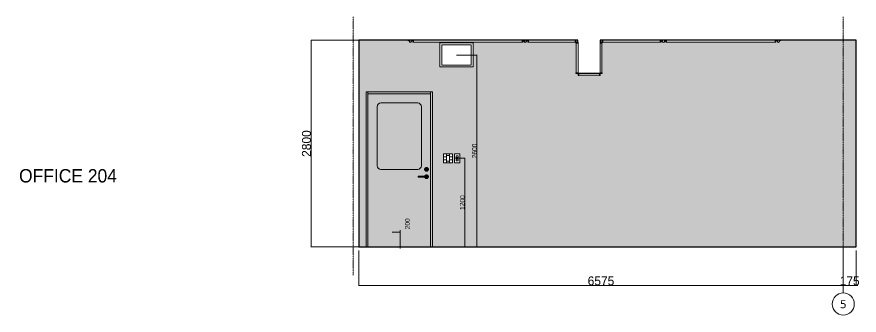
# Model space of a CAD drawing. Header units: millimetres. Extents: x -376000 to 292178, y -193032 to 188048.
# Drawn here: x -193374 to -181942, y -162232 to -158190 of the extents above; entities that cross this region are included whole.
import ezdxf

# ---------------------------------------------------------------- set-up
doc = ezdxf.new("R2010")
doc.units = ezdxf.units.MM
doc.header["$PDMODE"] = 1
doc.header["$PDSIZE"] = -2
doc.linetypes.add('ラインタイプ-6', pattern=[5.291531, 3.175, -1.058062, 0.352704, -0.705764])
for name, color, linetype, lineweight, true_color in [('02_0.25', 1, 'Continuous', 25, 0xff0000), ('04_0.10', 7, 'Continuous', 9, 0x0099ff), ('06一点鎖線', 7, 'ラインタイプ-6', 9, 0x9999ff)]:
    doc.layers.add(name, color=color, linetype=linetype, lineweight=lineweight, true_color=true_color)
for name, color, linetype, lineweight in [('07_文字・記号', 7, 'Continuous', 9), ('_平面図（新設） (2D)', 7, 'Continuous', 5), ('寸法', 7, 'Continuous', 5)]:
    doc.layers.add(name, color=color, linetype=linetype, lineweight=lineweight)
doc.styles.add('Hiragino Kaku Gothic Pro W3', font='', dxfattribs={"bigfont": 'Hiragino Kaku Gothic Pro W3'})
doc.styles.add('Hiragino Sans W3', font='', dxfattribs={"bigfont": 'Hiragino Sans W3'})
doc.styles.add('Yu Gothic UI Semilight', font='Yu Gothic UI Semilight.ttf')
doc.styles.add('ＭＳ Ｐゴシック', font='MS PGothic.ttf')
doc.styles.get('Hiragino Kaku Gothic Pro W3').set_extended_font_data('Hiragino Kaku Gothic Pro W3')
doc.styles.get('Hiragino Sans W3').set_extended_font_data('Hiragino Sans W3')
doc.dimstyles.new('建具表寸法', dxfattribs={"dimtxt": 161.781684, "dimasz": 0.199988, "dimexe": 0, "dimexo": 0.3, "dimgap": 0.005, "dimtad": 1, "dimdsep": 46, "dimtxsty": 'Hiragino Sans W3', "dimblk": 'DOT', "dimblk1": 'DOT', "dimblk2": 'DOT', "dimcen": 0, "dimazin": 0, "dimtfac": 1, "dimtix": 1, "dimtmove": 0, "dimatfit": 0, "dimldrblk": 'VW_FILLEDARROW', "dimfxl": 1, "dimfrac": 2, "dimtolj": 1, "dimarcsym": 0})

# ---------------------------------------------------------------- blocks, each defined once
blk = doc.blocks.new('_Dot')
at = {"color": 0, "linetype": 'ByBlock', "lineweight": -2}
blk.add_line((-0.5, 0), (-1, 0), dxfattribs=at)
at = {"color": 0, "linetype": 'ByBlock', "const_width": 0.5}
blk.add_lwpolyline([(-0.25, 0, 1), (0.25, 0, 1)], format="xyb", close=True, dxfattribs=at)
blk = doc.blocks.new('*D1035')
at = {"layer": 'Defpoints', "color": 0}
for p in [(-188283, -161107), (-188170, -161107), (-188282, -161307)]:
    blk.add_point(p, dxfattribs=at)
at = {"layer": '寸法', "color": 0, "lineweight": -2}
for p, q in [((-188282, -161107), (-188170, -161107)), ((-188170, -161095), (-188170, -161083)), ((-188170, -161307), (-188170, -161107)), ((-188282, -161307), (-188170, -161307)), ((-188170, -161319), (-188170, -161331))]:
    blk.add_line(p, q, dxfattribs=at)
at = {"layer": '寸法', "color": 0, "lineweight": -2, "xscale": 11.999267578125, "yscale": 11.999267578125, "zscale": 11.999267578125}
for p, rotation in [((-188170, -161107), 270), ((-188170, -161307), 90)]:
    blk.add_blockref('_Dot', p, dxfattribs=dict(at, rotation=rotation))
at = {"layer": '寸法', "color": 0, "insert": (-188073, -160995), "char_height": 64.7, "attachment_point": 5, "rotation": 90, "style": 'Hiragino Kaku Gothic Pro W3'}
blk.add_mtext('\\A1;200', dxfattribs=at)
blk = doc.blocks.new('VW_FILLEDARROW')
at = {"color": 0, "linetype": 'Continuous', "lineweight": 5, "transparency": 16777216, "flags": 128}
blk.add_lwpolyline([(-161.33, 43.23), (0, 0), (-161.33, -43.23)], close=True, dxfattribs=at)
blk = doc.blocks.new('*D1036')
at = {"layer": 'Defpoints', "color": 0}
for p in [(-182158, -161357), (-181983, -161357), (-181983, -161832)]:
    blk.add_point(p, dxfattribs=at)
at = {"layer": '寸法', "color": 0, "lineweight": -2}
for p, q in [((-182158, -161357), (-182158, -161832)), ((-181983, -161357), (-181983, -161832)), ((-182170, -161832), (-182182, -161832)), ((-182158, -161832), (-181983, -161832)), ((-181971, -161832), (-181959, -161832))]:
    blk.add_line(p, q, dxfattribs=at)
at = {"layer": '寸法', "color": 0, "lineweight": -2, "xscale": 11.999267578125, "yscale": 11.999267578125, "zscale": 11.999267578125}
blk.add_blockref('_Dot', (-182158, -161832), dxfattribs=at)
at = {"layer": '寸法', "color": 0, "lineweight": -2, "xscale": 11.999267578125, "yscale": 11.999267578125, "zscale": 11.999267578125, "rotation": 180}
blk.add_blockref('_Dot', (-181983, -161832), dxfattribs=at)
at = {"layer": '寸法', "color": 0, "insert": (-182071, -161770), "char_height": 121.3, "attachment_point": 5, "style": 'Hiragino Kaku Gothic Pro W3'}
blk.add_mtext('\\A1;175', dxfattribs=at)
blk = doc.blocks.new('*D1037')
at = {"layer": 'Defpoints', "color": 0}
for p in [(-188733, -161357), (-182158, -161357), (-182158, -161832)]:
    blk.add_point(p, dxfattribs=at)
at = {"layer": '寸法', "color": 0, "lineweight": -2}
for p, q in [((-188733, -161357), (-188733, -161832)), ((-182158, -161357), (-182158, -161832)), ((-188721, -161832), (-182170, -161832))]:
    blk.add_line(p, q, dxfattribs=at)
at = {"layer": '寸法', "color": 0, "lineweight": -2, "xscale": 11.999267578125, "yscale": 11.999267578125, "zscale": 11.999267578125, "rotation": 180}
blk.add_blockref('_Dot', (-188733, -161832), dxfattribs=at)
at = {"layer": '寸法', "color": 0, "lineweight": -2, "xscale": 11.999267578125, "yscale": 11.999267578125, "zscale": 11.999267578125}
blk.add_blockref('_Dot', (-182158, -161832), dxfattribs=at)
at = {"layer": '寸法', "color": 0, "insert": (-185446, -161769), "char_height": 121.3, "attachment_point": 5, "style": 'Hiragino Kaku Gothic Pro W3'}
blk.add_mtext('\\A1;6575', dxfattribs=at)
blk = doc.blocks.new('*D1038')
at = {"layer": 'Defpoints', "color": 0}
for p in [(-189380, -158507), (-188383, -158507), (-188383, -161307)]:
    blk.add_point(p, dxfattribs=at)
at = {"layer": '寸法', "color": 0, "lineweight": -2}
for p, q in [((-188383, -158507), (-189380, -158507)), ((-189380, -161295), (-189380, -158519)), ((-188383, -161307), (-189380, -161307))]:
    blk.add_line(p, q, dxfattribs=at)
at = {"layer": '寸法', "color": 0, "lineweight": -2, "xscale": 11.999267578125, "yscale": 11.999267578125, "zscale": 11.999267578125}
for p, rotation in [((-189380, -158507), 90), ((-189380, -161307), 270)]:
    blk.add_blockref('_Dot', p, dxfattribs=dict(at, rotation=rotation))
at = {"layer": '寸法', "color": 0, "insert": (-189443, -159907), "char_height": 121.3, "attachment_point": 5, "rotation": 90, "style": 'Hiragino Kaku Gothic Pro W3'}
blk.add_mtext('\\A1;2800', dxfattribs=at)
blk = doc.blocks.new('グループ-576')
at = {"layer": '04_0.10', "linetype": 'Continuous', "lineweight": 0, "true_color": 0xf8f8ef}
blk.add_hatch(color=7, dxfattribs=at).paths.add_polyline_path([(-432, 975), (418, 975), (418, -1100), (-432, -1100)])
at = {"layer": '04_0.10', "linetype": 'Continuous', "lineweight": 0, "true_color": 0xd9e6cf}
h = blk.add_hatch(color=254, dxfattribs=at)
edge = h.paths.add_edge_path()
edge.add_arc((243, 0), 50, 270, 360, ccw=False)
edge.add_line((243, -50), (-257, -50))
edge.add_arc((-257, 0), 50, 180, 270, ccw=False)
edge.add_line((-307, 0), (-307, 800))
edge.add_arc((-257, 800), 50, 90, 180, ccw=False)
edge.add_line((-257, 850), (243, 850))
edge.add_arc((243, 800), 50, 0, 90, ccw=False)
edge.add_line((293, 800), (293, 0))
at = {"layer": '04_0.10', "linetype": 'Continuous', "lineweight": 0}
for points in [[(-389, -28), (-388, -28), (-386, -27), (-385, -26), (-383, -26), (-382, -25), (-380, -25), (-378, -25), (-377, -25), (-375, -25), (-373, -25), (-372, -25), (-370, -26), (-369, -26), (-367, -27), (-366, -28), (-364, -28), (-363, -29), (-361, -30), (-360, -31), (-359, -32), (-358, -33), (-357, -35), (-356, -36), (-355, -38), (-354, -39), (-353, -40), (-353, -42), (-352, -44), (-352, -45), (-352, -47), (-352, -48), (-351, -50), (-352, -52), (-352, -53), (-352, -55), (-352, -56), (-353, -58), (-353, -60), (-354, -61), (-355, -63), (-356, -64), (-357, -65), (-358, -67), (-359, -68), (-360, -69), (-361, -70), (-363, -71), (-364, -72), (-366, -72), (-367, -73), (-369, -74), (-370, -74), (-372, -75), (-373, -75), (-375, -75), (-377, -75), (-378, -75), (-380, -75), (-382, -75), (-383, -74), (-385, -74), (-386, -73), (-388, -72), (-389, -72), (-391, -71), (-392, -70), (-393, -69), (-395, -68), (-396, -67), (-397, -65), (-398, -64), (-399, -63), (-399, -61), (-400, -60), (-401, -58), (-401, -56), (-402, -55), (-402, -53), (-402, -52), (-402, -50), (-402, -48), (-402, -47), (-402, -45), (-401, -44), (-401, -42), (-400, -40), (-399, -39), (-399, -38), (-398, -36), (-397, -35), (-396, -33), (-395, -32), (-393, -31), (-392, -30), (-391, -29)], [(-389, -128), (-388, -128), (-386, -127), (-385, -126), (-383, -126), (-382, -125), (-380, -125), (-378, -125), (-377, -125), (-375, -125), (-373, -125), (-372, -125), (-370, -126), (-369, -126), (-367, -127), (-366, -128), (-364, -128), (-363, -129), (-361, -130), (-360, -131), (-359, -132), (-358, -133), (-357, -135), (-356, -136), (-355, -137), (-354, -139), (-353, -140), (-353, -142), (-352, -144), (-352, -145), (-352, -147), (-352, -148), (-351, -150), (-352, -152), (-352, -153), (-352, -155), (-352, -156), (-353, -158), (-353, -160), (-354, -161), (-355, -162), (-356, -164), (-357, -165), (-358, -167), (-359, -168), (-360, -169), (-361, -170), (-363, -171), (-364, -172), (-366, -172), (-367, -173), (-369, -174), (-370, -174), (-372, -175), (-373, -175), (-375, -175), (-377, -175), (-378, -175), (-380, -175), (-382, -175), (-383, -174), (-385, -174), (-386, -173), (-388, -172), (-389, -172), (-391, -171), (-392, -170), (-393, -169), (-395, -168), (-396, -167), (-397, -165), (-398, -164), (-399, -162), (-399, -161), (-400, -160), (-401, -158), (-401, -156), (-402, -155), (-402, -153), (-402, -152), (-402, -150), (-402, -148), (-402, -147), (-402, -145), (-401, -144), (-401, -142), (-400, -140), (-399, -139), (-399, -137), (-398, -136), (-397, -135), (-396, -133), (-395, -132), (-393, -131), (-392, -130), (-391, -129)]]:
    blk.add_hatch(color=254, dxfattribs=at).paths.add_polyline_path(points)
h = blk.add_hatch(color=254, dxfattribs=at)
edge = h.paths.add_edge_path()
edge.add_arc((-384, -150), 7, 89.322, 270.678, ccw=False)
edge.add_line((-384, -143), (-264, -143))
edge.add_line((-264, -143), (-264, -157))
edge.add_line((-264, -157), (-384, -157))
at = {"layer": '04_0.10', "color": 7, "linetype": 'Continuous', "lineweight": 5, "flags": 128}
blk.add_lwpolyline([(-432, 975), (418, 975), (418, -1100), (-432, -1100)], close=True, dxfattribs=at)
at = {"layer": '04_0.10', "color": 251, "flags": 128}
for points in [[(-432, 975), (418, 975), (418, -1100), (-432, -1100)], [(-379, -38), (-374, -38), (-374, -63), (-379, -63)]]:
    blk.add_lwpolyline(points, close=True, dxfattribs=at)
for points in [[(293, 0, -0.414214), (243, -50), (-257, -50, -0.414214), (-307, 0), (-307, 800, -0.414214), (-257, 850), (243, 850, -0.414214), (293, 800)], [(-384, -157, -1.011905), (-384, -143), (-264, -143), (-264, -157)]]:
    blk.add_lwpolyline(points, format="xyb", close=True, dxfattribs=at)
at = {"layer": '04_0.10', "color": 251}
for points in [[(-389, -28), (-384, -25), (-370, -25), (-358, -32), (-351, -43), (-351, -57), (-358, -68), (-370, -75), (-384, -75), (-395, -68), (-402, -57), (-402, -43), (-395, -32), (-389, -28)], [(-389, -128), (-384, -125), (-370, -125), (-358, -132), (-351, -143), (-351, -157), (-358, -168), (-370, -175), (-384, -175), (-395, -168), (-402, -157), (-402, -143), (-395, -132), (-389, -128)]]:
    blk.add_open_spline(points, degree=2, dxfattribs=at)
blk = doc.blocks.new('グループ-577')
at = {"layer": '04_0.10', "color": 251}
blk.add_blockref('グループ-576', (0, 0), dxfattribs=at)
blk = doc.blocks.new('WD_900×2150_Wood')
at = {"layer": '04_0.10', "linetype": 'Continuous', "lineweight": 0, "true_color": 0xf8f8ef, "transparency": 33554687}
for points in [[(-457, 1000), (-432, 1000), (-432, -1100), (-457, -1100)], [(-432, 1000), (418, 1000), (418, 975), (-432, 975)], [(418, 1000), (443, 1000), (443, -1100), (418, -1100)]]:
    blk.add_hatch(color=7, dxfattribs=at).paths.add_polyline_path(points)
at = {"layer": '04_0.10', "color": 7, "linetype": 'Continuous', "lineweight": 5, "transparency": 33554687, "flags": 128}
for points in [[(-457, 1000), (-432, 1000), (-432, -1100), (-457, -1100)], [(-432, 1000), (418, 1000), (418, 975), (-432, 975)], [(418, 1000), (443, 1000), (443, -1100), (418, -1100)]]:
    blk.add_lwpolyline(points, close=True, dxfattribs=at)
at = {"layer": '04_0.10', "color": 7}
blk.add_blockref('グループ-577', (0, 0), dxfattribs=at)
blk = doc.blocks.new('グループ-684')
at = {"color": 255}
for points in [[(-188025, -158529), (-188026, -158530), (-188027, -158531), (-188028, -158531), (-188030, -158532), (-188031, -158532), (-188032, -158532), (-188033, -158532), (-188034, -158532), (-188036, -158532), (-188037, -158531), (-188038, -158531), (-188039, -158531), (-188040, -158530), (-188041, -158529), (-188042, -158528), (-188043, -158527), (-188044, -158526), (-188044, -158525), (-188045, -158524), (-188045, -158523), (-188045, -158522), (-188046, -158521), (-188046, -158519), (-188046, -158518), (-188045, -158517), (-188045, -158516), (-188045, -158515), (-188044, -158514), (-188044, -158513), (-188043, -158512), (-188042, -158511), (-188041, -158510), (-188040, -158509), (-188039, -158508), (-188038, -158508), (-188037, -158508), (-188036, -158507), (-188034, -158507), (-188033, -158507), (-188032, -158507), (-188031, -158507), (-188029, -158508), (-188028, -158508), (-188027, -158509), (-188026, -158509), (-188025, -158510), (-188024, -158511), (-188023, -158512), (-188023, -158513), (-188022, -158514), (-188022, -158515), (-188021, -158516), (-188021, -158517), (-188021, -158518), (-188021, -158520), (-188021, -158521), (-188021, -158522), (-188021, -158523), (-188022, -158524), (-188022, -158526), (-188023, -158527), (-188024, -158528), (-188024, -158528)], [(-185796, -158507), (-185786, -158507), (-185786, -158535), (-185796, -158535)], [(-185431, -158535), (-185431, -158507), (-185421, -158507), (-185421, -158535)], [(-184590, -158529), (-184591, -158530), (-184592, -158531), (-184593, -158531), (-184595, -158532), (-184596, -158532), (-184597, -158532), (-184598, -158532), (-184599, -158532), (-184601, -158532), (-184602, -158531), (-184603, -158531), (-184604, -158531), (-184605, -158530), (-184606, -158529), (-184607, -158528), (-184608, -158527), (-184609, -158526), (-184609, -158525), (-184610, -158524), (-184610, -158523), (-184610, -158522), (-184611, -158521), (-184611, -158519), (-184611, -158518), (-184610, -158517), (-184610, -158516), (-184610, -158515), (-184609, -158514), (-184609, -158513), (-184608, -158512), (-184607, -158511), (-184606, -158510), (-184605, -158509), (-184604, -158508), (-184603, -158508), (-184602, -158508), (-184601, -158507), (-184599, -158507), (-184598, -158507), (-184597, -158507), (-184596, -158507), (-184594, -158508), (-184593, -158508), (-184592, -158509), (-184591, -158509), (-184590, -158510), (-184589, -158511), (-184588, -158512), (-184588, -158513), (-184587, -158514), (-184587, -158515), (-184586, -158516), (-184586, -158517), (-184586, -158518), (-184586, -158520), (-184586, -158521), (-184586, -158522), (-184586, -158523), (-184587, -158524), (-184587, -158526), (-184588, -158527), (-184589, -158528), (-184589, -158528)]]:
    blk.add_wipeout(points, dxfattribs=at).dxf.layer = '04_0.10'
at = {"layer": '04_0.10', "color": 251, "flags": 128}
for points in [[(-185796, -158507), (-185786, -158507), (-185786, -158535), (-185796, -158535)], [(-185431, -158535), (-185431, -158507), (-185421, -158507), (-185421, -158535)]]:
    blk.add_lwpolyline(points, close=True, dxfattribs=at)
at = {"layer": '04_0.10', "color": 251}
for centre in [(-188033, -158520), (-184598, -158520)]:
    blk.add_circle(centre, 12.5, dxfattribs=at)
at = {"color": 255}
for points in [[(-188051, -158512), (-188066, -158512), (-188066, -158507), (-188046, -158507), (-188046, -158520), (-188045, -158522), (-188045, -158524), (-188044, -158526), (-188042, -158528), (-188040, -158530), (-188038, -158531), (-188036, -158532), (-188031, -158532), (-188028, -158531), (-188026, -158530), (-188024, -158528), (-188023, -158526), (-188022, -158524), (-188021, -158522), (-188021, -158520), (-188021, -158507), (-188001, -158507), (-188001, -158512), (-188016, -158512), (-188016, -158520), (-188016, -158523), (-188017, -158526), (-188019, -158529), (-188021, -158532), (-188023, -158534), (-188026, -158536), (-188030, -158537), (-188037, -158537), (-188040, -158536), (-188043, -158534), (-188046, -158532), (-188048, -158529), (-188049, -158526), (-188050, -158523), (-188051, -158520)], [(-185758, -158947), (-185758, -158545), (-185783, -158545), (-185783, -158947)], [(-184616, -158512), (-184631, -158512), (-184631, -158507), (-184611, -158507), (-184611, -158520), (-184610, -158522), (-184610, -158524), (-184609, -158526), (-184607, -158528), (-184605, -158530), (-184603, -158531), (-184601, -158532), (-184596, -158532), (-184593, -158531), (-184591, -158530), (-184589, -158528), (-184588, -158526), (-184587, -158524), (-184586, -158522), (-184586, -158520), (-184586, -158507), (-184566, -158507), (-184566, -158512), (-184581, -158512), (-184581, -158520), (-184581, -158523), (-184582, -158526), (-184584, -158529), (-184586, -158532), (-184588, -158534), (-184591, -158536), (-184595, -158537), (-184602, -158537), (-184605, -158536), (-184608, -158534), (-184611, -158532), (-184613, -158529), (-184614, -158526), (-184615, -158523), (-184616, -158520)]]:
    blk.add_wipeout(points, dxfattribs=at).dxf.layer = '04_0.10'
at = {"layer": '04_0.10', "color": 251, "flags": 128}
for points in [[(-188051, -158512), (-188066, -158512), (-188066, -158507), (-188046, -158507), (-188046, -158520, 1), (-188021, -158520), (-188021, -158507), (-188001, -158507), (-188001, -158512), (-188016, -158512), (-188016, -158520, -1), (-188051, -158520)], [(-184616, -158512), (-184631, -158512), (-184631, -158507), (-184611, -158507), (-184611, -158520, 1), (-184586, -158520), (-184586, -158507), (-184566, -158507), (-184566, -158512), (-184581, -158512), (-184581, -158520, -1), (-184616, -158520)]]:
    blk.add_lwpolyline(points, format="xyb", close=True, dxfattribs=at)
blk.add_lwpolyline([(-185758, -158947), (-185758, -158545), (-185783, -158545), (-185783, -158947)], close=True, dxfattribs=at)
at = {"color": 255}
for points in [[(-186516, -158532), (-187991, -158532), (-187991, -158507), (-186516, -158507)], [(-185786, -158535), (-185758, -158535), (-185758, -158545), (-185786, -158545)], [(-184631, -158535), (-184641, -158535), (-184641, -158507), (-184631, -158507)], [(-183081, -158532), (-184556, -158532), (-184556, -158507), (-183081, -158507)], [(-185468, -158957), (-185748, -158957), (-185748, -158982), (-185468, -158982)]]:
    blk.add_wipeout(points, dxfattribs=at).dxf.layer = '04_0.10'
at = {"layer": '04_0.10', "color": 251, "flags": 128}
for points in [[(-186516, -158532), (-187991, -158532), (-187991, -158507), (-186516, -158507)], [(-185786, -158535), (-185758, -158535), (-185758, -158545), (-185786, -158545)], [(-184631, -158535), (-184641, -158535), (-184641, -158507), (-184631, -158507)], [(-183081, -158532), (-184556, -158532), (-184556, -158507), (-183081, -158507)], [(-185468, -158957), (-185748, -158957), (-185748, -158982), (-185468, -158982)]]:
    blk.add_lwpolyline(points, close=True, dxfattribs=at)
at = {"color": 255}
for points in [[(-187991, -158535), (-188001, -158535), (-188001, -158507), (-187991, -158507)], [(-186465, -158529), (-186466, -158530), (-186467, -158531), (-186468, -158531), (-186470, -158532), (-186471, -158532), (-186472, -158532), (-186473, -158532), (-186474, -158532), (-186476, -158532), (-186477, -158531), (-186478, -158531), (-186479, -158531), (-186480, -158530), (-186481, -158529), (-186482, -158528), (-186483, -158527), (-186484, -158526), (-186484, -158525), (-186485, -158524), (-186485, -158523), (-186485, -158522), (-186486, -158521), (-186486, -158519), (-186486, -158518), (-186485, -158517), (-186485, -158516), (-186485, -158515), (-186484, -158514), (-186484, -158513), (-186483, -158512), (-186482, -158511), (-186481, -158510), (-186480, -158509), (-186479, -158508), (-186478, -158508), (-186477, -158508), (-186476, -158507), (-186474, -158507), (-186473, -158507), (-186472, -158507), (-186471, -158507), (-186469, -158508), (-186468, -158508), (-186467, -158509), (-186466, -158509), (-186465, -158510), (-186464, -158511), (-186463, -158512), (-186463, -158513), (-186462, -158514), (-186462, -158515), (-186461, -158516), (-186461, -158517), (-186461, -158518), (-186461, -158520), (-186461, -158521), (-186461, -158522), (-186461, -158523), (-186462, -158524), (-186462, -158526), (-186463, -158527), (-186464, -158528), (-186464, -158528)], [(-184556, -158535), (-184566, -158535), (-184566, -158507), (-184556, -158507)], [(-183030, -158529), (-183031, -158530), (-183032, -158531), (-183033, -158531), (-183035, -158532), (-183036, -158532), (-183037, -158532), (-183038, -158532), (-183039, -158532), (-183041, -158532), (-183042, -158531), (-183043, -158531), (-183044, -158531), (-183045, -158530), (-183046, -158529), (-183047, -158528), (-183048, -158527), (-183049, -158526), (-183049, -158525), (-183050, -158524), (-183050, -158523), (-183050, -158522), (-183051, -158521), (-183051, -158519), (-183051, -158518), (-183050, -158517), (-183050, -158516), (-183050, -158515), (-183049, -158514), (-183049, -158513), (-183048, -158512), (-183047, -158511), (-183046, -158510), (-183045, -158509), (-183044, -158508), (-183043, -158508), (-183042, -158508), (-183041, -158507), (-183039, -158507), (-183038, -158507), (-183037, -158507), (-183036, -158507), (-183034, -158508), (-183033, -158508), (-183032, -158509), (-183031, -158509), (-183030, -158510), (-183029, -158511), (-183028, -158512), (-183028, -158513), (-183027, -158514), (-183027, -158515), (-183026, -158516), (-183026, -158517), (-183026, -158518), (-183026, -158520), (-183026, -158521), (-183026, -158522), (-183026, -158523), (-183027, -158524), (-183027, -158526), (-183028, -158527), (-183029, -158528), (-183029, -158528)], [(-185758, -158985), (-185758, -158957), (-185748, -158957), (-185748, -158985)], [(-185468, -158985), (-185468, -158957), (-185458, -158957), (-185458, -158985)]]:
    blk.add_wipeout(points, dxfattribs=at).dxf.layer = '04_0.10'
at = {"layer": '04_0.10', "color": 251, "flags": 128}
for points in [[(-187991, -158535), (-188001, -158535), (-188001, -158507), (-187991, -158507)], [(-184556, -158535), (-184566, -158535), (-184566, -158507), (-184556, -158507)], [(-185758, -158985), (-185758, -158957), (-185748, -158957), (-185748, -158985)], [(-185468, -158985), (-185468, -158957), (-185458, -158957), (-185458, -158985)]]:
    blk.add_lwpolyline(points, close=True, dxfattribs=at)
at = {"layer": '04_0.10', "color": 251}
for centre in [(-186473, -158520), (-183038, -158520)]:
    blk.add_circle(centre, 12.5, dxfattribs=at)
at = {"color": 255}
for points in [[(-186491, -158512), (-186506, -158512), (-186506, -158507), (-186486, -158507), (-186486, -158520), (-186485, -158522), (-186485, -158524), (-186484, -158526), (-186482, -158528), (-186480, -158530), (-186478, -158531), (-186476, -158532), (-186471, -158532), (-186468, -158531), (-186466, -158530), (-186464, -158528), (-186463, -158526), (-186462, -158524), (-186461, -158522), (-186461, -158520), (-186461, -158507), (-186441, -158507), (-186441, -158512), (-186456, -158512), (-186456, -158520), (-186456, -158523), (-186457, -158526), (-186459, -158529), (-186461, -158532), (-186463, -158534), (-186466, -158536), (-186470, -158537), (-186477, -158537), (-186480, -158536), (-186483, -158534), (-186486, -158532), (-186488, -158529), (-186489, -158526), (-186490, -158523), (-186491, -158520)], [(-185458, -158947), (-185458, -158545), (-185433, -158545), (-185433, -158947)], [(-183056, -158512), (-183071, -158512), (-183071, -158507), (-183051, -158507), (-183051, -158520), (-183050, -158522), (-183050, -158524), (-183049, -158526), (-183047, -158528), (-183045, -158530), (-183043, -158531), (-183041, -158532), (-183036, -158532), (-183033, -158531), (-183031, -158530), (-183029, -158528), (-183028, -158526), (-183027, -158524), (-183026, -158522), (-183026, -158520), (-183026, -158507), (-183006, -158507), (-183006, -158512), (-183021, -158512), (-183021, -158520), (-183021, -158523), (-183022, -158526), (-183024, -158529), (-183026, -158532), (-183028, -158534), (-183031, -158536), (-183035, -158537), (-183042, -158537), (-183045, -158536), (-183048, -158534), (-183051, -158532), (-183053, -158529), (-183054, -158526), (-183055, -158523), (-183056, -158520)], [(-185786, -158947), (-185758, -158947), (-185758, -158957), (-185786, -158957)]]:
    blk.add_wipeout(points, dxfattribs=at).dxf.layer = '04_0.10'
at = {"layer": '04_0.10', "color": 251, "flags": 128}
for points in [[(-186491, -158512), (-186506, -158512), (-186506, -158507), (-186486, -158507), (-186486, -158520, 1), (-186461, -158520), (-186461, -158507), (-186441, -158507), (-186441, -158512), (-186456, -158512), (-186456, -158520, -1), (-186491, -158520)], [(-183056, -158512), (-183071, -158512), (-183071, -158507), (-183051, -158507), (-183051, -158520, 1), (-183026, -158520), (-183026, -158507), (-183006, -158507), (-183006, -158512), (-183021, -158512), (-183021, -158520, -1), (-183056, -158520)]]:
    blk.add_lwpolyline(points, format="xyb", close=True, dxfattribs=at)
for points in [[(-185458, -158947), (-185458, -158545), (-185433, -158545), (-185433, -158947)], [(-185786, -158947), (-185758, -158947), (-185758, -158957), (-185786, -158957)]]:
    blk.add_lwpolyline(points, close=True, dxfattribs=at)
at = {"color": 255}
for points in [[(-186506, -158535), (-186516, -158535), (-186516, -158507), (-186506, -158507)], [(-185796, -158507), (-186431, -158507), (-186431, -158532), (-185796, -158532)], [(-185458, -158535), (-185431, -158535), (-185431, -158545), (-185458, -158545)], [(-183071, -158535), (-183081, -158535), (-183081, -158507), (-183071, -158507)], [(-185458, -158947), (-185431, -158947), (-185431, -158957), (-185458, -158957)]]:
    blk.add_wipeout(points, dxfattribs=at).dxf.layer = '04_0.10'
at = {"layer": '04_0.10', "color": 251, "flags": 128}
for points in [[(-186506, -158535), (-186516, -158535), (-186516, -158507), (-186506, -158507)], [(-185796, -158507), (-186431, -158507), (-186431, -158532), (-185796, -158532)], [(-185458, -158535), (-185431, -158535), (-185431, -158545), (-185458, -158545)], [(-183071, -158535), (-183081, -158535), (-183081, -158507), (-183071, -158507)], [(-185458, -158947), (-185431, -158947), (-185431, -158957), (-185458, -158957)]]:
    blk.add_lwpolyline(points, close=True, dxfattribs=at)
at = {"color": 255}
for points in [[(-186441, -158507), (-186431, -158507), (-186431, -158535), (-186441, -158535)], [(-184641, -158507), (-185421, -158507), (-185421, -158532), (-184641, -158532)]]:
    blk.add_wipeout(points, dxfattribs=at).dxf.layer = '04_0.10'
at = {"layer": '04_0.10', "color": 251, "flags": 128}
for points in [[(-186441, -158507), (-186431, -158507), (-186431, -158535), (-186441, -158535)], [(-184641, -158507), (-185421, -158507), (-185421, -158532), (-184641, -158532)]]:
    blk.add_lwpolyline(points, close=True, dxfattribs=at)
blk = doc.blocks.new('グループ-692')
at = {"color": 255}
blk.add_wipeout([(-187433, -160047), (-187363, -160047), (-187363, -160167), (-187433, -160167)], dxfattribs=at).dxf.layer = '04_0.10'
at = {"layer": '04_0.10', "color": 251, "flags": 128}
blk.add_lwpolyline([(-187433, -160047), (-187363, -160047), (-187363, -160167), (-187433, -160167)], close=True, dxfattribs=at)
at = {"color": 255}
blk.add_wipeout([(-187412, -160072), (-187384, -160072), (-187384, -160095), (-187412, -160095)], dxfattribs=at).dxf.layer = '04_0.10'
at = {"layer": '04_0.10', "color": 251, "flags": 128}
blk.add_lwpolyline([(-187412, -160072), (-187384, -160072), (-187384, -160095), (-187412, -160095)], close=True, dxfattribs=at)
at = {"color": 255}
blk.add_wipeout([(-187412, -160118), (-187384, -160118), (-187384, -160142), (-187412, -160142)], dxfattribs=at).dxf.layer = '04_0.10'
at = {"layer": '04_0.10', "color": 251, "flags": 128}
blk.add_lwpolyline([(-187412, -160118), (-187384, -160118), (-187384, -160142), (-187412, -160142)], close=True, dxfattribs=at)
blk = doc.blocks.new('グループ-693')
at = {"color": 255}
blk.add_wipeout([(-187583, -160047), (-187463, -160047), (-187463, -160167), (-187583, -160167)], dxfattribs=at).dxf.layer = '04_0.10'
at = {"layer": '04_0.10', "color": 251, "flags": 128}
blk.add_lwpolyline([(-187583, -160047), (-187463, -160047), (-187463, -160167), (-187583, -160167)], close=True, dxfattribs=at)
at = {"color": 255}
blk.add_wipeout([(-187503, -160127), (-187463, -160127), (-187463, -160167), (-187503, -160167)], dxfattribs=at).dxf.layer = '04_0.10'
at = {"layer": '04_0.10', "color": 251, "flags": 128}
blk.add_lwpolyline([(-187503, -160127), (-187463, -160127), (-187463, -160167), (-187503, -160167)], close=True, dxfattribs=at)
at = {"color": 255}
blk.add_wipeout([(-187503, -160047), (-187463, -160047), (-187463, -160087), (-187503, -160087)], dxfattribs=at).dxf.layer = '04_0.10'
at = {"layer": '04_0.10', "color": 251, "flags": 128}
blk.add_lwpolyline([(-187503, -160047), (-187463, -160047), (-187463, -160087), (-187503, -160087)], close=True, dxfattribs=at)
at = {"color": 255}
blk.add_wipeout([(-187503, -160087), (-187463, -160087), (-187463, -160127), (-187503, -160127)], dxfattribs=at).dxf.layer = '04_0.10'
at = {"layer": '04_0.10', "color": 251, "flags": 128}
blk.add_lwpolyline([(-187503, -160087), (-187463, -160087), (-187463, -160127), (-187503, -160127)], close=True, dxfattribs=at)
at = {"color": 255}
blk.add_wipeout([(-187583, -160127), (-187543, -160127), (-187543, -160167), (-187583, -160167)], dxfattribs=at).dxf.layer = '04_0.10'
at = {"layer": '04_0.10', "color": 251, "flags": 128}
blk.add_lwpolyline([(-187583, -160127), (-187543, -160127), (-187543, -160167), (-187583, -160167)], close=True, dxfattribs=at)
at = {"color": 255}
blk.add_wipeout([(-187583, -160047), (-187543, -160047), (-187543, -160087), (-187583, -160087)], dxfattribs=at).dxf.layer = '04_0.10'
at = {"layer": '04_0.10', "color": 251, "flags": 128}
blk.add_lwpolyline([(-187583, -160047), (-187543, -160047), (-187543, -160087), (-187583, -160087)], close=True, dxfattribs=at)
at = {"color": 255}
blk.add_wipeout([(-187583, -160087), (-187543, -160087), (-187543, -160127), (-187583, -160127)], dxfattribs=at).dxf.layer = '04_0.10'
at = {"layer": '04_0.10', "color": 251, "flags": 128}
blk.add_lwpolyline([(-187583, -160087), (-187543, -160087), (-187543, -160127), (-187583, -160127)], close=True, dxfattribs=at)
at = {"color": 255}
for points in [[(-187543, -160047), (-187503, -160047), (-187503, -160067), (-187543, -160067)], [(-187543, -160147), (-187503, -160147), (-187503, -160167), (-187543, -160167)]]:
    blk.add_wipeout(points, dxfattribs=at).dxf.layer = '04_0.10'
at = {"layer": '04_0.10', "color": 251, "flags": 128}
for points in [[(-187543, -160047), (-187503, -160047), (-187503, -160067), (-187543, -160067)], [(-187543, -160147), (-187503, -160147), (-187503, -160167), (-187543, -160167)]]:
    blk.add_lwpolyline(points, close=True, dxfattribs=at)
blk = doc.blocks.new('グループ-694')
at = {"layer": '04_0.10', "color": 7}
blk.add_blockref('グループ-692', (0, 0), dxfattribs=at)
at = {"layer": '04_0.10', "color": 251}
blk.add_blockref('グループ-693', (0, 0), dxfattribs=at)
blk = doc.blocks.new('*D1091')
at = {"layer": 'Defpoints', "color": 0}
for p in [(-187433, -160107), (-187294, -160107), (-187433, -161307)]:
    blk.add_point(p, dxfattribs=at)
at = {"layer": '寸法', "color": 0, "lineweight": -2}
for p, q in [((-187433, -160107), (-187294, -160107)), ((-187294, -161295), (-187294, -160119)), ((-187433, -161307), (-187294, -161307))]:
    blk.add_line(p, q, dxfattribs=at)
at = {"layer": '寸法', "color": 0, "lineweight": -2, "xscale": 11.999267578125, "yscale": 11.999267578125, "zscale": 11.999267578125}
for p, rotation in [((-187294, -160107), 90), ((-187294, -161307), 270)]:
    blk.add_blockref('_Dot', p, dxfattribs=dict(at, rotation=rotation))
at = {"layer": '寸法', "color": 0, "insert": (-187328, -160707), "char_height": 64.7, "attachment_point": 5, "rotation": 90, "style": 'Hiragino Kaku Gothic Pro W3'}
blk.add_mtext('\\A1;1200', dxfattribs=at)
blk = doc.blocks.new('グループ-695')
at = {"color": 255}
blk.add_wipeout([(-187633, -158544), (-187183, -158544), (-187183, -158869), (-187633, -158869)], dxfattribs=at).dxf.layer = '04_0.10'
at = {"layer": '04_0.10', "color": 251, "flags": 128}
blk.add_lwpolyline([(-187633, -158544), (-187183, -158544), (-187183, -158869), (-187633, -158869)], close=True, dxfattribs=at)
at = {"color": 255}
blk.add_wipeout([(-187608, -158569), (-187208, -158569), (-187208, -158844), (-187608, -158844)], dxfattribs=at).dxf.layer = '04_0.10'
at = {"layer": '04_0.10', "color": 251, "flags": 128}
blk.add_lwpolyline([(-187608, -158569), (-187208, -158569), (-187208, -158844), (-187608, -158844)], close=True, dxfattribs=at)
blk = doc.blocks.new('*D1093')
at = {"layer": 'Defpoints', "color": 0}
for p in [(-187408, -158707), (-187129, -158707), (-187294, -161307)]:
    blk.add_point(p, dxfattribs=at)
at = {"layer": '寸法', "color": 0, "lineweight": -2}
for p, q in [((-187408, -158707), (-187129, -158707)), ((-187129, -161295), (-187129, -158719)), ((-187294, -161307), (-187129, -161307))]:
    blk.add_line(p, q, dxfattribs=at)
at = {"layer": '寸法', "color": 0, "lineweight": -2, "xscale": 11.999267578125, "yscale": 11.999267578125, "zscale": 11.999267578125}
for p, rotation in [((-187129, -158707), 90), ((-187129, -161307), 270)]:
    blk.add_blockref('_Dot', p, dxfattribs=dict(at, rotation=rotation))
at = {"layer": '寸法', "color": 0, "insert": (-187163, -160007), "char_height": 64.7, "attachment_point": 5, "rotation": 90, "style": 'Hiragino Kaku Gothic Pro W3'}
blk.add_mtext('\\A1;2600', dxfattribs=at)
blk = doc.blocks.new('平面図（新設） (2D)')
at = {"layer": '02_0.25', "linetype": 'Continuous', "lineweight": 0}
blk.add_hatch(color=255, dxfattribs=at).paths.add_polyline_path([(-185458.18, -158957.051), (-185758.18, -158957.051), (-185758.18, -158507.051), (-188733.18, -158507.051), (-188733.18, -161307.051), (-181983.18, -161307.051), (-181983.18, -158507.051), (-185458.18, -158507.051)])
at = {"layer": '02_0.25', "color": 251, "flags": 128}
blk.add_lwpolyline([(-185458.18, -158957.051), (-185758.18, -158957.051), (-185758.18, -158507.051), (-188733.18, -158507.051), (-188733.18, -161307.051), (-181983.18, -161307.051), (-181983.18, -158507.051), (-185458.18, -158507.051)], close=True, dxfattribs=at)
at = {"layer": '06一点鎖線'}
for p, q in [((-188808.18, -158189.975), (-188808.18, -161689.975)), ((-182158.18, -158189.975), (-182158.18, -161689.975))]:
    blk.add_line(p, q, dxfattribs=at)
at = {"layer": '07_文字・記号', "color": 7, "linetype": 'Continuous'}
blk.add_line((-182158.18, -161832.429), (-182158.18, -161932.429), dxfattribs=at)
blk.add_line((-182158.18, -161832.429), (-182158.18, -161932.429), dxfattribs=at)
blk.add_circle((-182158.18, -162082.429), 150, dxfattribs=at)
blk.add_circle((-182158.18, -162082.429), 150, dxfattribs=at)
at = {"layer": '04_0.10', "xscale": -1}
blk.add_blockref('WD_900×2150_Wood', (-188190.629, -160207.051), dxfattribs=at)
at = {"layer": '07_文字・記号', "color": 7, "insert": (-182158.18, -162082.429), "char_height": 113.068, "attachment_point": 5, "line_spacing_factor": 1.005558, "style": 'Yu Gothic UI Semilight'}
blk.add_mtext('5', dxfattribs=at)
at = {"layer": '寸法'}
dim = blk.add_linear_dim(base=(-189379.78, -158507.051), p1=(-188383.18, -161307.051), p2=(-188383.18, -158507.051), angle=270, dimstyle='建具表寸法', override={"dimtxt": 121.336263, "dimasz": 11.999268, "dimgap": 0.75, "dimpost": '<>', "dimtxsty": 'Hiragino Kaku Gothic Pro W3', "dimtmove": 2}, dxfattribs=at)
dim.commit()
dim.dimension.update_dxf_attribs({"geometry": '*D1038', "text_midpoint": (-189443.258, -159907.051)})
dim = blk.add_linear_dim(base=(-188169.947, -161107.051), p1=(-188282.365, -161307.051), p2=(-188282.646, -161107.051), angle=270, dimstyle='建具表寸法', override={"dimtxt": 64.712674, "dimasz": 11.999268, "dimgap": 160.01426, "dimpost": '<>', "dimtxsty": 'Hiragino Kaku Gothic Pro W3', "dimtix": 0, "dimtmove": 2}, dxfattribs=at)
dim.commit()
dim.dimension.update_dxf_attribs({"geometry": '*D1035', "text_midpoint": (-188072.903, -160995.204), "dimtype": 160})
for base, p1, p2, override, picture, middle in [((-182158.18, -161832.429), (-188733.18, -161357.051), (-182158.18, -161357.051), {"dimtxt": 121.336263, "dimasz": 11.999268, "dimgap": 0.75, "dimpost": '<>', "dimtxsty": 'Hiragino Kaku Gothic Pro W3', "dimtmove": 2}, '*D1037', (-185445.68, -161769.269)), ((-181983.18, -161832.429), (-182158.18, -161357.051), (-181983.18, -161357.051), {"dimtxt": 121.336263, "dimasz": 11.999268, "dimgap": 0.3, "dimpost": '<>', "dimtxsty": 'Hiragino Kaku Gothic Pro W3', "dimtmove": 2}, '*D1036', (-182070.68, -161770.194))]:
    dim = blk.add_linear_dim(base=base, p1=p1, p2=p2, dimstyle='建具表寸法', override=override, dxfattribs=at)
    dim.commit()
    dim.dimension.update_dxf_attribs({"geometry": picture, "text_midpoint": middle})
at = {"color": 255}
blk.add_wipeout([(-193374.182, -160492.318), (-191985.818, -160492.318), (-191985.818, -160192.598), (-193374.182, -160192.598)], dxfattribs=at).dxf.layer = '07_文字・記号'
at = {"layer": '02_0.25', "color": 7}
for name in ['グループ-684', 'グループ-694']:
    blk.add_blockref(name, (0, 0), dxfattribs=at)
at = {"layer": '07_文字・記号', "insert": (-192680, -160253.342), "char_height": 180.9089, "attachment_point": 2, "line_spacing_factor": 1.007907, "style": 'ＭＳ Ｐゴシック'}
blk.add_mtext('OFFICE 204', dxfattribs=at)
at = {"layer": '02_0.25', "color": 7}
blk.add_blockref('グループ-695', (0, 0), dxfattribs=at)
at = {"layer": '寸法'}
dim = blk.add_linear_dim(base=(-187294.017, -160106.904), p1=(-187433.18, -161306.904), p2=(-187433.18, -160106.904), angle=270, dimstyle='建具表寸法', override={"dimtxt": 64.712674, "dimasz": 11.999268, "dimgap": 0.75, "dimpost": '<>', "dimtxsty": 'Hiragino Kaku Gothic Pro W3', "dimtmove": 2}, dxfattribs=at)
dim.commit()
dim.dimension.update_dxf_attribs({"geometry": '*D1091', "text_midpoint": (-187328.138, -160706.904)})
dim = blk.add_linear_dim(base=(-187128.832, -158706.904), p1=(-187294.017, -161306.904), p2=(-187408.18, -158706.904), angle=270, dimstyle='建具表寸法', override={"dimtxt": 64.712674, "dimasz": 11.999268, "dimgap": 0.75, "dimpost": '<>', "dimtxsty": 'Hiragino Kaku Gothic Pro W3', "dimtmove": 2}, dxfattribs=at)
dim.commit()
dim.dimension.update_dxf_attribs({"geometry": '*D1093', "text_midpoint": (-187162.952, -160006.904)})

msp = doc.modelspace()

# ---------------------------------------------------------------- block references
at = {"layer": '_平面図（新設） (2D)'}
msp.add_blockref('平面図（新設） (2D)', (0, 0), dxfattribs=at)

doc.saveas('drawing.dxf')
